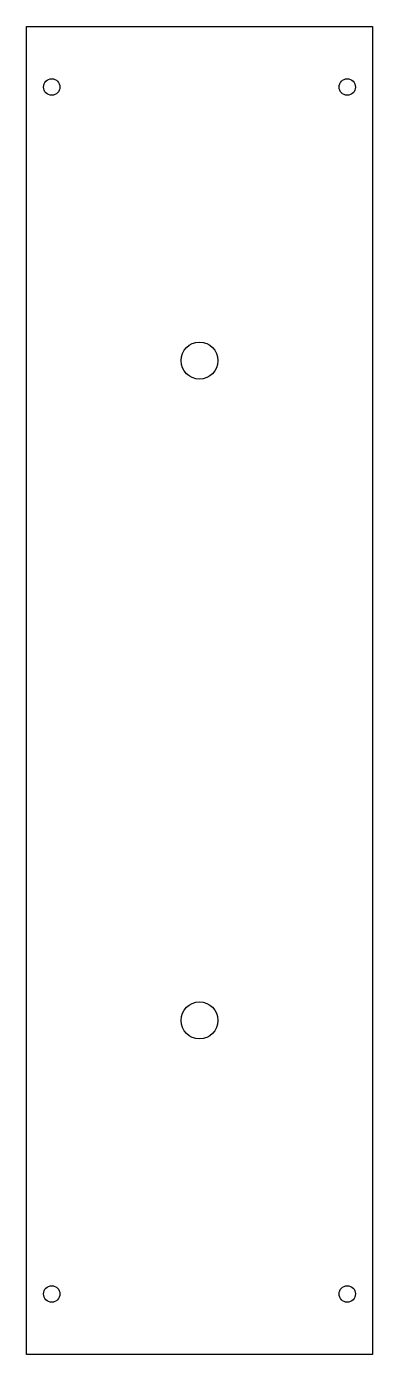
# Model space of a CAD drawing. Header units: metres. Extents: x 0 to 103, y -395 to 0.
import ezdxf

# ---------------------------------------------------------------- set-up
doc = ezdxf.new("R2010")
doc.units = ezdxf.units.M

msp = doc.modelspace()

# ---------------------------------------------------------------- linework, layer by layer
for p, q in [((0, 0), (102.96, 0)), ((0, -395), (0, 0)), ((102.96, 0), (102.96, -395)), ((102.96, -395), (0, -395))]:
    msp.add_line(p, q)
for centre, radius in [((7.5, -18), 2.45), ((95.46, -18), 2.45), ((51.48, -99.375), 5.5), ((51.48, -295.625), 5.5), ((7.5, -377), 2.45), ((95.46, -377), 2.45)]:
    msp.add_circle(centre, radius)

doc.saveas('drawing.dxf')
